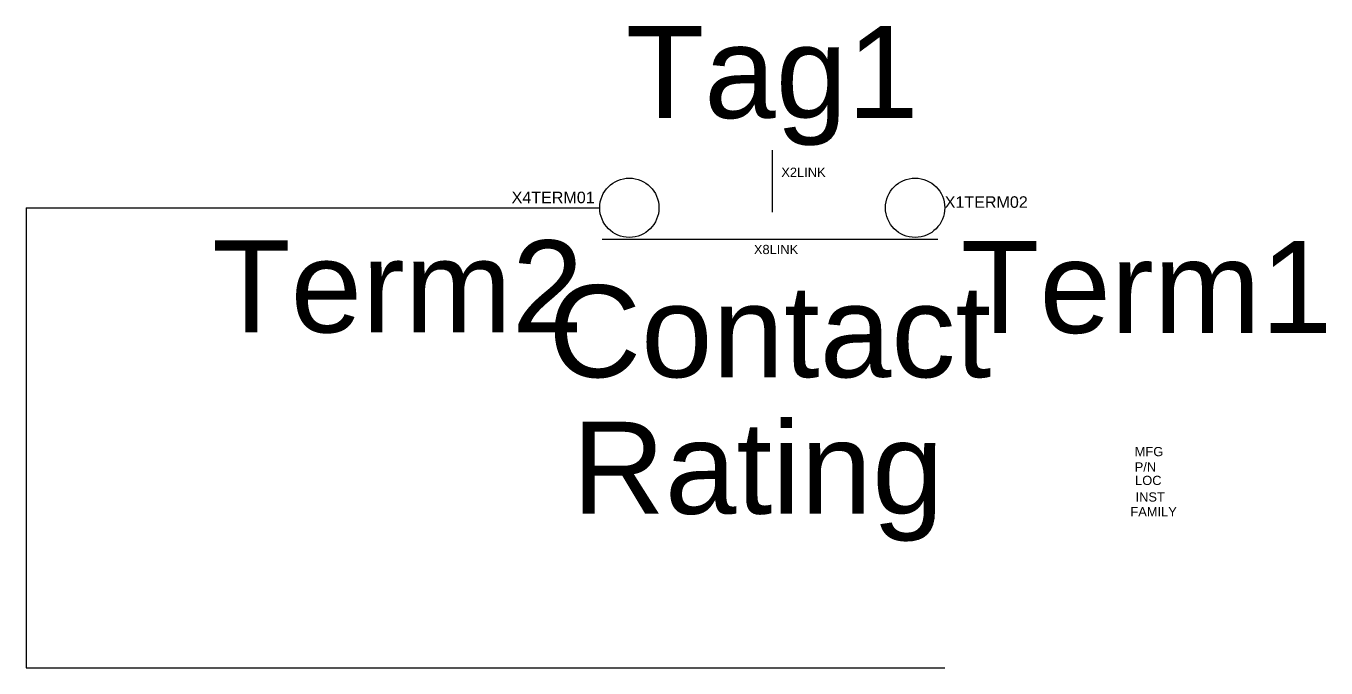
# Model space of a CAD drawing. Header units: inches. Extents: x -3.88 to 0.41, y -0.5 to 0.2.
# Drawn here: x -0.999 to 0.414, y -0.5 to 0.198 of the extents above; entities outside this region: 3.
import ezdxf
from ezdxf.enums import TextEntityAlignment as Align

# ---------------------------------------------------------------- set-up
doc = ezdxf.new("R2010")
doc.units = ezdxf.units.IN
doc.header["$MEASUREMENT"] = 0
doc.linetypes.add('ACAD_ISO02W100', pattern=[15, 12, -3])
doc.layers.add('WIRES', color=7, linetype='Continuous')
doc.styles.add('INERCONNECT TABLES', font='arial.ttf', dxfattribs={"height": 0.1})
doc.styles.add('WD', font='arial.ttf', dxfattribs={"height": 1})

msp = doc.modelspace()

# ---------------------------------------------------------------- linework, layer by layer
for p, q in [((-0.1875, 0.0625), (-0.1875, -0.0048)), ((-0.9985, 0), (-0.375, 0)), ((-0.3724, -0.0341), (-0.0074, -0.0341)), ((-0.9985, -0.5), (0, -0.5))]:
    msp.add_line(p, q)
for centre in [(-0.3428, 0), (-0.0322, 0)]:
    msp.add_circle(centre, 0.0322)
at = {"layer": 'WIRES', "linetype": 'ACAD_ISO02W100'}
msp.add_line((-0.9985, 0), (-0.9985, -0.5), dxfattribs=at)

# ---------------------------------------------------------------- texts
at = {"style": 'INERCONNECT TABLES'}
for tag, height, flags, p in [('Tag1', 0.1, 8, (-0.1875, 0.0975)), ('MFG', 0.01, 9, (0.222, -0.2699))]:
    msp.add_attdef(tag, text='', height=height, dxfattribs=dict(at, flags=flags)).set_placement(p, align=Align.CENTER)
at = {"style": 'INERCONNECT TABLES', "flags": 8}
for tag, p in [('Desc1', (-3.5, 0)), ('Desc2', (-3.5, -0.15)), ('Desc3', (-3.5, -0.3))]:
    msp.add_attdef(tag, text='', height=0.1, dxfattribs=at).set_placement(p, align=Align.MIDDLE_RIGHT)
at = {"flags": 9}
for tag, p, s, height, style in [('X2LINK', (-0.1776, 0.0336), '', 0.01, 'WD'), ('X4TERM01', (-0.4707, 0.005), '', 0.0125, 'WD'), ('X1TERM02', (0, 0), '', 0.0125, 'WD'), ('X8LINK', (-0.2074, -0.0503), '', 0.01, 'WD'), ('P/N', (0.2065, -0.2866), '', 0.01, 'INERCONNECT TABLES'), ('LOC', (0.2069, -0.3012), '', 0.01, 'INERCONNECT TABLES'), ('INST', (0.2074, -0.3192), '', 0.01, 'INERCONNECT TABLES'), ('FAMILY', (0.2018, -0.3352), 'SS', 0.01, 'WD')]:
    msp.add_attdef(tag, p, s, height=height, dxfattribs=dict(at, style=style))
at = {"linetype": 'Continuous', "style": 'INERCONNECT TABLES', "flags": 8}
msp.add_attdef('Term2', text='', height=0.1, dxfattribs=at).set_placement((-0.3927, -0.0354), align=Align.TOP_RIGHT)
msp.add_attdef('Term1', text='', height=0.1, dxfattribs=at).set_placement((0.0176, -0.036), align=Align.TOP_LEFT)
at = {"style": 'INERCONNECT TABLES', "flags": 8}
msp.add_attdef('Contact', text='NC', height=0.1, dxfattribs=at).set_placement((-0.1902, -0.0841), align=Align.TOP_CENTER)
msp.add_attdef('Rating', text='', height=0.1, dxfattribs=at).set_placement((-0.0012, -0.3325), align=Align.RIGHT)

doc.saveas('drawing.dxf')
